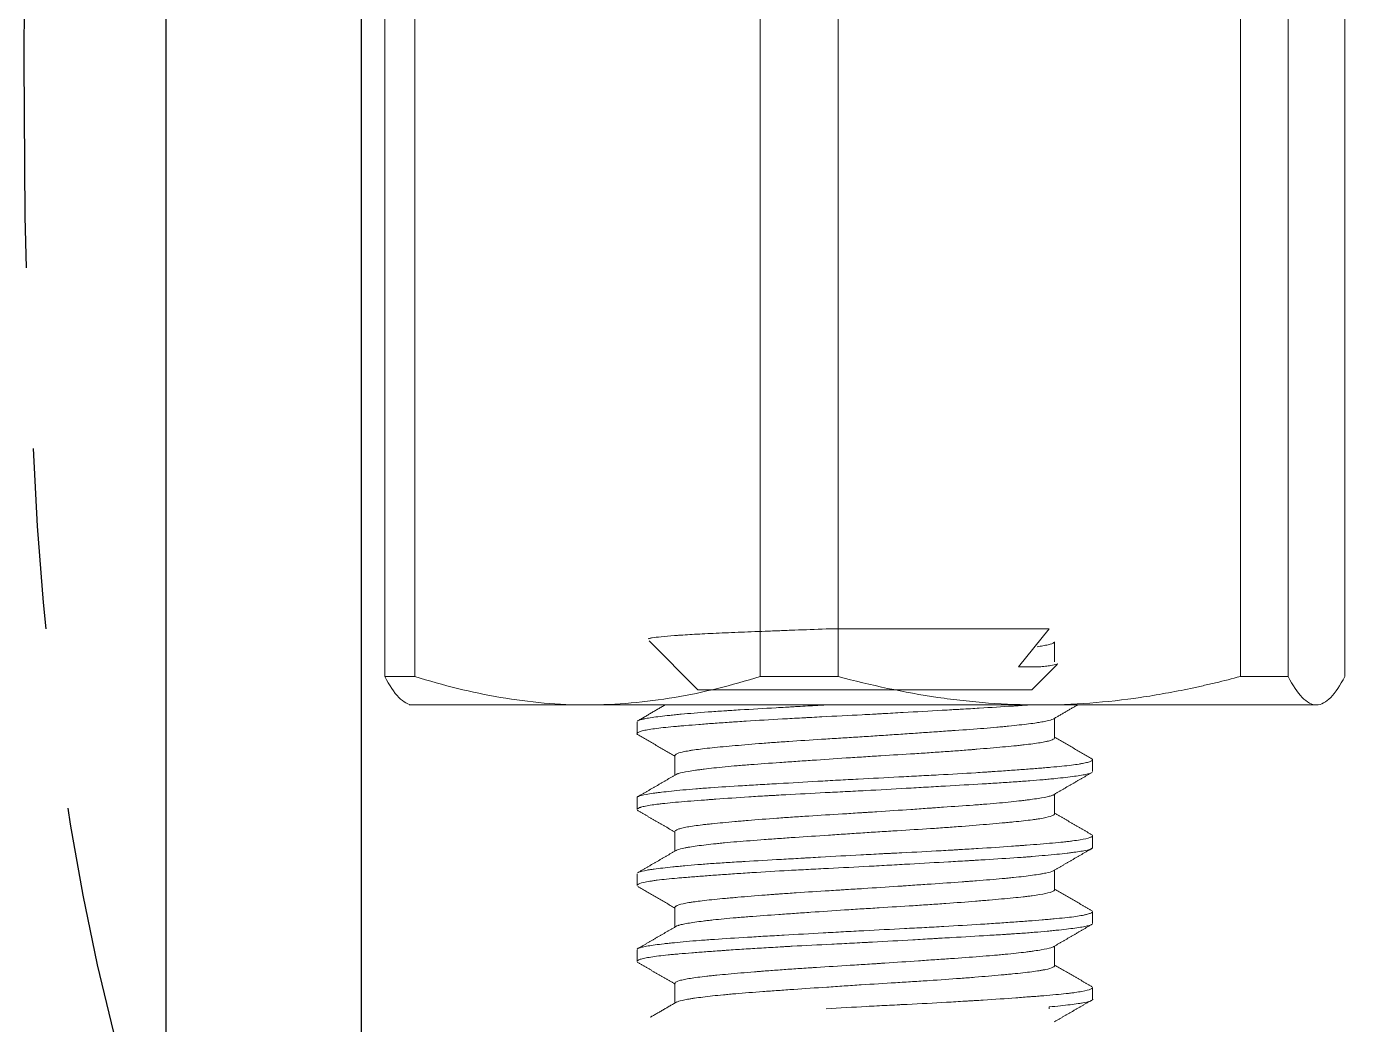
# Model space of a CAD drawing. Header units: millimetres. Extents: x 296 to 1136, y 93 to 687.
# Drawn here: x 431.7 to 449.36, y 271.43 to 284.56 of the extents above; entities that cross this region are included whole.
import ezdxf

# ---------------------------------------------------------------- set-up
doc = ezdxf.new("R2010")
doc.units = ezdxf.units.MM
doc.header["$LTSCALE"] = 0.75
doc.linetypes.add('CENTERX2', pattern=[101.6, 63.5, -12.7, 12.7, -12.7])
doc.layers.add('CENTER', color=1, linetype='CENTERX2')
doc.layers.add('DIM', color=3, linetype='Continuous')
doc.styles.get("Standard").update_dxf_attribs({"font": 'arial.ttf'})
doc.dimstyles.new('사본 ISO-25', dxfattribs={"dimtxt": 6, "dimasz": 6, "dimexe": 2.1, "dimexo": 2.1, "dimgap": 2, "dimtad": 1, "dimtih": 1, "dimtoh": 1, "dimdec": 1, "dimdsep": 46, "dimtxsty": 'Standard', "dimcen": 0, "dimclrd": 3, "dimclre": 3, "dimclrt": 4, "dimazin": 2, "dimtp": 0.1, "dimtm": 0.1, "dimtfac": 0.714286, "dimtdec": 1, "dimtmove": 0, "dimatfit": 3, "dimfxl": 1, "dimarcsym": 0})

msp = doc.modelspace()

# ---------------------------------------------------------------- linework, layer by layer
msp.add_line((433.535, 257.657), (433.535, 322.631))
at = {"color": 7, "linetype": 'Continuous', "lineweight": 18}
for p, q in [((436.412, 276.006), (436.412, 295.256)), ((436.808, 276.006), (436.808, 295.256)), ((441.359, 276.006), (441.359, 295.256)), ((442.384, 276.006), (442.384, 295.256)), ((447.682, 276.006), (447.682, 295.256)), ((448.31, 276.006), (448.31, 295.256)), ((449.057, 276.006), (449.057, 295.256)), ((439.893, 276.473), (440.535, 275.831)), ((442.224, 276.631), (445.162, 276.631)), ((445.162, 276.631), (444.758, 276.131)), ((445.235, 276.197), (445.235, 276.46)), ((445.029, 276.131), (444.758, 276.131)), ((444.935, 275.831), (445.268, 276.165)), ((436.808, 276.006), (436.412, 276.006)), ((442.384, 276.006), (441.359, 276.006)), ((448.31, 276.006), (447.682, 276.006)), ((440.535, 275.831), (444.935, 275.831)), ((436.735, 275.631), (439.084, 275.631)), ((439.084, 275.631), (445.033, 275.631)), ((445.033, 275.631), (448.684, 275.631)), ((445.235, 275.198), (445.235, 275.456)), ((439.735, 275.409), (439.735, 275.253)), ((440.235, 274.964), (440.235, 274.706)), ((445.735, 274.753), (445.735, 274.909)), ((439.735, 274.409), (439.735, 274.254)), ((445.235, 274.197), (445.235, 274.456)), ((440.235, 273.965), (440.235, 273.706)), ((445.735, 273.753), (445.735, 273.908)), ((439.735, 273.409), (439.735, 273.253)), ((445.235, 273.197), (445.235, 273.456)), ((440.235, 272.965), (440.235, 272.706)), ((445.735, 272.754), (445.735, 272.909)), ((439.735, 272.408), (439.735, 272.254)), ((445.235, 272.198), (445.235, 272.456)), ((440.235, 271.964), (440.235, 271.706)), ((445.735, 271.753), (445.735, 271.909)), ((445.162, 271.654), (445.162, 271.631))]:
    msp.add_line(p, q, dxfattribs=at)
for points, knots in [([(439.882, 276.501), (439.886, 276.503), (439.892, 276.505), (439.904, 276.508), (439.909, 276.509), (439.922, 276.512), (439.928, 276.513), (439.966, 276.519), (440.005, 276.524), (440.103, 276.533), (440.162, 276.538), (440.247, 276.545), (440.265, 276.546), (440.301, 276.549), (440.358, 276.552), (440.419, 276.556), (440.546, 276.564), (440.639, 276.569), (440.79, 276.576), (440.843, 276.578), (440.952, 276.583), (441.008, 276.585), (441.179, 276.592), (441.299, 276.597), (441.486, 276.604), (441.549, 276.606), (441.647, 276.61), (441.679, 276.611), (441.746, 276.614), (441.779, 276.615), (441.947, 276.621), (442.084, 276.626), (442.224, 276.631)], [0, 0, 0, 0, 0.043439, 0.043439, 0.071573, 0.071573, 0.099707, 0.099707, 0.212244, 0.212244, 0.32478, 0.32478, 0.352914, 0.352914, 0.381048, 0.437317, 0.437317, 0.549853, 0.549853, 0.606122, 0.606122, 0.66239, 0.66239, 0.774927, 0.774927, 0.831195, 0.831195, 0.859329, 0.859329, 0.887463, 0.887463, 1, 1, 1, 1]), ([(445.234, 276.46), (445.233, 276.457), (445.23, 276.454), (445.213, 276.442), (445.187, 276.433), (445.138, 276.421), (445.127, 276.419), (445.103, 276.414), (445.091, 276.412), (445.056, 276.405), (445.032, 276.401), (445.006, 276.398)], [0, 0, 0, 0, 0.146422, 0.146422, 0.592853, 0.592853, 0.704461, 0.704461, 0.816069, 0.816069, 1, 1, 1, 1]), ([(445.029, 276.131), (445.059, 276.134), (445.087, 276.137), (445.126, 276.141), (445.138, 276.143), (445.16, 276.146), (445.171, 276.147), (445.22, 276.155), (445.248, 276.16), (445.27, 276.169), (445.275, 276.171), (445.277, 276.174)], [0, 0, 0, 0, 0.206312, 0.206312, 0.309467, 0.309467, 0.412623, 0.412623, 0.825246, 0.825246, 1, 1, 1, 1]), ([(436.412, 276.006), (436.474, 275.889), (436.536, 275.794), (436.629, 275.698), (436.66, 275.673), (436.723, 275.64), (436.754, 275.631), (436.786, 275.631)], [0, 0, 0, 0, 0.5, 0.5, 0.75, 0.75, 1, 1, 1, 1]), ([(439.084, 275.631), (438.893, 275.631), (438.702, 275.639), (438.318, 275.673), (438.127, 275.698), (437.557, 275.795), (437.181, 275.889), (436.808, 276.006)], [0, 0, 0, 0, 0.25, 0.25, 0.5, 0.5, 1, 1, 1, 1]), ([(441.359, 276.006), (440.984, 275.889), (440.608, 275.794), (440.039, 275.698), (439.849, 275.673), (439.467, 275.64), (439.276, 275.631), (439.084, 275.631)], [0, 0, 0, 0, 0.5, 0.5, 0.75, 0.75, 1, 1, 1, 1]), ([(445.033, 275.631), (444.811, 275.631), (444.588, 275.639), (444.253, 275.665), (444.142, 275.675), (443.974, 275.694), (443.918, 275.7), (443.807, 275.715), (443.306, 275.784), (442.815, 275.89), (442.384, 276.006)], [0, 0, 0, 0, 0.25, 0.25, 0.375, 0.375, 0.4375, 0.4375, 0.5, 1, 1, 1, 1]), ([(447.682, 276.006), (447.573, 275.977), (447.41, 275.935), (447.245, 275.897), (447.135, 275.872), (447.08, 275.86), (446.805, 275.802), (446.584, 275.762), (446.142, 275.697), (445.921, 275.673), (445.477, 275.639), (445.255, 275.631), (445.033, 275.631)], [0, 0, 0, 0, 0.125, 0.1875, 0.1875, 0.25, 0.25, 0.5, 0.5, 0.75, 0.75, 1, 1, 1, 1]), ([(448.684, 275.631), (448.652, 275.631), (448.621, 275.639), (448.558, 275.673), (448.527, 275.698), (448.433, 275.795), (448.372, 275.889), (448.31, 276.006)], [0, 0, 0, 0, 0.25, 0.25, 0.5, 0.5, 1, 1, 1, 1]), ([(449.057, 276.006), (448.995, 275.889), (448.933, 275.794), (448.84, 275.698), (448.809, 275.673), (448.746, 275.64), (448.715, 275.631), (448.684, 275.631)], [0, 0, 0, 0, 0.5, 0.5, 0.75, 0.75, 1, 1, 1, 1]), ([(444.897, 275.631), (444.891, 275.631), (444.884, 275.63), (444.846, 275.628), (444.814, 275.625), (444.764, 275.622), (444.748, 275.62), (444.714, 275.618), (444.697, 275.617), (444.543, 275.607), (444.397, 275.598), (444.166, 275.584), (444.087, 275.579), (443.985, 275.573), (443.964, 275.572), (443.923, 275.57), (443.902, 275.569), (443.84, 275.565), (443.798, 275.563), (443.587, 275.551), (443.415, 275.541), (443.15, 275.526), (443.061, 275.521), (442.949, 275.515), (442.926, 275.513), (442.881, 275.511), (442.814, 275.507), (442.747, 275.504), (442.523, 275.492), (442.346, 275.483), (442.126, 275.472), (442.06, 275.468), (441.995, 275.465), (441.951, 275.462), (441.929, 275.461), (441.821, 275.456), (441.736, 275.451), (441.486, 275.437), (441.326, 275.427), (441.134, 275.415), (441.097, 275.413), (441.04, 275.409), (441.022, 275.408), (440.985, 275.405), (440.894, 275.399), (440.807, 275.393), (440.674, 275.383), (440.61, 275.378), (440.488, 275.369), (440.429, 275.364), (440.346, 275.357), (440.319, 275.355), (440.266, 275.35), (440.241, 275.348), (440.168, 275.341), (440.123, 275.337), (439.998, 275.323), (439.929, 275.314), (439.861, 275.301), (439.848, 275.299), (439.825, 275.294), (439.814, 275.291), (439.785, 275.284), (439.755, 275.274), (439.74, 275.264), (439.733, 275.254), (439.734, 275.249), (439.741, 275.242), (439.745, 275.24), (439.75, 275.237)], [0, 0, 0, 0, 0.003762, 0.003762, 0.021846, 0.021846, 0.030888, 0.030888, 0.039931, 0.039931, 0.112269, 0.112269, 0.148438, 0.148438, 0.15748, 0.15748, 0.166522, 0.166522, 0.184607, 0.184607, 0.256945, 0.256945, 0.293114, 0.293114, 0.302156, 0.302156, 0.311198, 0.329283, 0.329283, 0.401621, 0.401621, 0.419705, 0.428747, 0.428747, 0.43779, 0.43779, 0.473959, 0.473959, 0.546297, 0.546297, 0.564381, 0.564381, 0.573423, 0.573423, 0.582465, 0.618634, 0.618634, 0.654803, 0.654803, 0.690972, 0.690972, 0.709057, 0.709057, 0.727141, 0.727141, 0.76331, 0.76331, 0.835648, 0.835648, 0.853733, 0.853733, 0.871817, 0.871817, 0.907986, 0.944155, 0.944155, 0.980324, 0.980324, 1, 1, 1, 1]), ([(439.748, 275.424), (439.748, 275.424), (439.757, 275.429), (439.77, 275.433), (439.794, 275.44), (439.804, 275.442), (439.819, 275.446), (439.825, 275.447), (439.836, 275.449), (439.842, 275.45), (439.897, 275.461), (439.961, 275.47), (440.079, 275.484), (440.121, 275.489), (440.18, 275.495), (440.191, 275.497), (440.216, 275.499), (440.228, 275.5), (440.266, 275.504), (440.292, 275.507), (440.424, 275.519), (440.543, 275.529), (440.737, 275.543), (440.805, 275.548), (440.894, 275.553), (440.912, 275.554), (440.948, 275.557), (441.002, 275.56), (441.058, 275.564), (441.245, 275.575), (441.403, 275.584), (441.609, 275.596), (441.671, 275.599), (441.735, 275.603), (441.778, 275.606), (441.799, 275.607), (441.907, 275.613), (441.993, 275.618), (442.131, 275.626), (442.181, 275.629), (442.232, 275.632)], [0, 0, 0, 0, 0.001095, 0.069626, 0.069626, 0.103891, 0.103891, 0.121024, 0.121024, 0.138156, 0.138156, 0.275218, 0.275218, 0.343749, 0.343749, 0.360882, 0.360882, 0.378014, 0.378014, 0.41228, 0.41228, 0.549341, 0.549341, 0.617872, 0.617872, 0.635005, 0.635005, 0.652137, 0.686403, 0.686403, 0.823464, 0.823464, 0.85773, 0.874863, 0.874863, 0.891995, 0.891995, 0.960526, 0.960526, 1, 1, 1, 1]), ([(445.224, 275.45), (445.218, 275.446), (445.21, 275.442), (445.175, 275.429), (445.136, 275.42), (445.072, 275.408), (445.058, 275.406), (445.036, 275.402), (445.029, 275.401), (445.013, 275.399), (445.005, 275.397), (444.965, 275.391), (444.93, 275.386), (444.815, 275.372), (444.728, 275.362), (444.616, 275.35), (444.604, 275.349), (444.578, 275.347), (444.565, 275.345), (444.526, 275.342), (444.499, 275.339), (444.418, 275.332), (444.361, 275.327), (444.185, 275.313), (444.059, 275.304), (443.909, 275.294), (443.892, 275.293), (443.858, 275.29), (443.807, 275.287), (443.755, 275.283), (443.651, 275.276), (443.51, 275.266), (443.365, 275.256), (443.254, 275.249), (443.217, 275.246), (443.142, 275.241), (443.104, 275.239), (442.991, 275.231), (442.916, 275.226), (442.765, 275.216), (442.69, 275.211), (442.539, 275.202), (442.464, 275.197), (442.352, 275.19), (442.314, 275.188), (442.239, 275.183), (442.202, 275.181), (442.017, 275.169), (441.874, 275.16), (441.667, 275.146), (441.599, 275.141), (441.499, 275.134), (441.466, 275.131), (441.401, 275.126), (441.369, 275.124), (441.212, 275.111), (441.095, 275.101), (440.933, 275.087), (440.881, 275.082), (440.782, 275.072), (440.736, 275.068), (440.605, 275.054), (440.53, 275.045), (440.45, 275.033), (440.435, 275.03), (440.406, 275.025), (440.393, 275.023), (440.354, 275.016), (440.332, 275.011), (440.276, 274.996), (440.252, 274.986), (440.238, 274.973), (440.236, 274.971), (440.235, 274.967), (440.235, 274.966), (440.235, 274.965)], [0, 0, 0, 0, 0.024331, 0.024331, 0.083969, 0.083969, 0.098878, 0.098878, 0.106333, 0.106333, 0.113787, 0.113787, 0.143606, 0.143606, 0.203243, 0.203243, 0.210698, 0.210698, 0.218153, 0.218153, 0.233062, 0.233062, 0.262881, 0.262881, 0.322518, 0.322518, 0.329973, 0.329973, 0.337427, 0.352337, 0.352337, 0.382155, 0.411974, 0.411974, 0.426883, 0.426883, 0.441793, 0.441793, 0.471611, 0.471611, 0.50143, 0.50143, 0.531249, 0.531249, 0.546158, 0.546158, 0.561067, 0.561067, 0.620705, 0.620705, 0.650523, 0.650523, 0.665433, 0.665433, 0.680342, 0.680342, 0.739979, 0.739979, 0.769798, 0.769798, 0.799617, 0.799617, 0.859254, 0.859254, 0.874163, 0.874163, 0.889073, 0.889073, 0.918891, 0.918891, 0.978529, 0.978529, 0.993438, 0.993438, 1, 1, 1, 1]), ([(440.249, 274.715), (440.253, 274.717), (440.258, 274.719), (440.266, 274.723), (440.269, 274.724), (440.276, 274.726), (440.279, 274.727), (440.313, 274.738), (440.356, 274.747), (440.44, 274.761), (440.479, 274.767), (440.523, 274.774), (440.541, 274.776), (440.551, 274.777), (440.579, 274.781), (440.599, 274.784), (440.7, 274.796), (440.792, 274.806), (440.946, 274.821), (441, 274.826), (441.07, 274.832), (441.085, 274.833), (441.114, 274.835), (441.157, 274.839), (441.202, 274.842), (441.354, 274.854), (441.482, 274.863), (441.652, 274.875), (441.687, 274.877), (441.757, 274.882), (441.792, 274.885), (441.899, 274.892), (441.971, 274.897), (442.189, 274.912), (442.338, 274.922), (442.527, 274.935), (442.565, 274.937), (442.642, 274.942), (442.68, 274.944), (442.794, 274.952), (442.87, 274.957), (443.096, 274.971), (443.245, 274.98), (443.429, 274.991), (443.466, 274.994), (443.539, 274.998), (443.575, 275.001), (443.681, 275.008), (443.821, 275.018), (443.954, 275.027), (444.051, 275.035), (444.1, 275.039), (444.147, 275.042), (444.178, 275.045), (444.194, 275.046), (444.333, 275.058), (444.447, 275.068), (444.602, 275.082), (444.652, 275.086), (444.722, 275.093), (444.745, 275.096), (444.779, 275.099), (444.79, 275.1), (444.811, 275.103), (444.822, 275.104), (444.915, 275.115), (444.986, 275.124), (445.073, 275.138), (445.105, 275.144), (445.132, 275.151), (445.143, 275.153), (445.148, 275.155), (445.163, 275.158), (445.171, 275.161), (445.211, 275.173), (445.229, 275.184), (445.234, 275.195), (445.235, 275.197), (445.234, 275.199)], [0, 0, 0, 0, 0.013796, 0.013796, 0.021294, 0.021294, 0.028792, 0.028792, 0.088772, 0.088772, 0.118763, 0.126261, 0.126261, 0.133758, 0.133758, 0.148753, 0.148753, 0.208734, 0.208734, 0.238725, 0.238725, 0.246222, 0.246222, 0.25372, 0.268715, 0.268715, 0.328696, 0.328696, 0.343691, 0.343691, 0.358687, 0.358687, 0.388677, 0.388677, 0.448658, 0.448658, 0.463653, 0.463653, 0.478648, 0.478648, 0.508639, 0.508639, 0.56862, 0.56862, 0.583615, 0.583615, 0.59861, 0.59861, 0.628601, 0.658591, 0.658591, 0.673586, 0.681084, 0.681084, 0.688582, 0.688582, 0.748562, 0.748562, 0.778553, 0.778553, 0.793548, 0.793548, 0.801046, 0.801046, 0.808543, 0.808543, 0.868524, 0.868524, 0.898515, 0.906012, 0.906012, 0.91351, 0.91351, 0.928505, 0.928505, 0.988486, 0.988486, 1, 1, 1, 1]), ([(439.735, 274.41), (439.735, 274.411), (439.735, 274.411), (439.736, 274.415), (439.739, 274.418), (439.744, 274.422), (439.748, 274.424), (439.75, 274.425), (439.772, 274.435), (439.807, 274.444), (439.883, 274.458), (439.913, 274.463), (439.962, 274.47), (439.98, 274.472), (440.017, 274.477), (440.036, 274.479), (440.137, 274.491), (440.232, 274.501), (440.393, 274.516), (440.45, 274.521), (440.541, 274.528), (440.572, 274.531), (440.635, 274.536), (440.668, 274.538), (440.833, 274.55), (440.974, 274.559), (441.2, 274.572), (441.278, 274.577), (441.398, 274.584), (441.439, 274.586), (441.521, 274.591), (441.562, 274.593), (441.769, 274.605), (441.94, 274.615), (442.202, 274.63), (442.291, 274.635), (442.471, 274.645), (442.56, 274.65), (442.828, 274.664), (443.006, 274.673), (443.228, 274.685), (443.272, 274.687), (443.361, 274.692), (443.405, 274.694), (443.536, 274.701), (443.622, 274.705), (443.876, 274.719), (444.039, 274.728), (444.235, 274.741), (444.274, 274.743), (444.331, 274.747), (444.35, 274.748), (444.388, 274.751), (444.482, 274.757), (444.643, 274.768), (444.775, 274.778), (444.903, 274.787), (444.963, 274.792), (445.036, 274.798), (445.051, 274.799), (445.079, 274.801), (445.093, 274.802), (445.135, 274.806), (445.161, 274.808), (445.239, 274.815), (445.287, 274.819), (445.421, 274.833), (445.496, 274.842), (445.565, 274.853), (445.573, 274.855), (445.587, 274.857), (445.608, 274.861), (445.626, 274.865), (445.66, 274.872), (445.697, 274.882), (445.719, 274.892), (445.729, 274.899), (445.733, 274.903), (445.734, 274.907), (445.735, 274.909), (445.735, 274.91), (445.733, 274.916), (445.727, 274.921), (445.718, 274.926)], [0, 0, 0, 0, 0.005079, 0.005079, 0.018883, 0.025784, 0.025784, 0.032686, 0.032686, 0.087898, 0.087898, 0.115504, 0.115504, 0.129307, 0.129307, 0.14311, 0.14311, 0.198322, 0.198322, 0.225928, 0.225928, 0.239731, 0.239731, 0.253534, 0.253534, 0.308746, 0.308746, 0.336352, 0.336352, 0.350155, 0.350155, 0.363958, 0.363958, 0.41917, 0.41917, 0.446776, 0.446776, 0.474382, 0.474382, 0.529594, 0.529594, 0.543397, 0.543397, 0.5572, 0.5572, 0.584806, 0.584806, 0.640018, 0.640018, 0.653821, 0.653821, 0.660722, 0.660722, 0.667624, 0.69523, 0.722836, 0.722836, 0.750442, 0.750442, 0.757343, 0.757343, 0.764245, 0.764245, 0.778048, 0.778048, 0.805654, 0.805654, 0.860866, 0.860866, 0.867767, 0.867767, 0.874669, 0.888472, 0.888472, 0.916078, 0.943684, 0.943684, 0.957487, 0.964389, 0.964389, 0.97129, 0.97129, 1, 1, 1, 1]), ([(445.721, 274.738), (445.718, 274.736), (445.703, 274.73), (445.68, 274.723), (445.65, 274.716), (445.639, 274.714), (445.615, 274.71), (445.603, 274.707), (445.533, 274.696), (445.463, 274.686), (445.337, 274.672), (445.291, 274.667), (445.217, 274.659), (445.191, 274.657), (445.139, 274.652), (445.111, 274.649), (445.028, 274.642), (444.969, 274.637), (444.846, 274.627), (444.782, 274.623), (444.647, 274.614), (444.578, 274.609), (444.468, 274.602), (444.431, 274.6), (444.356, 274.595), (444.318, 274.593), (444.126, 274.582), (443.966, 274.572), (443.715, 274.558), (443.63, 274.553), (443.499, 274.546), (443.456, 274.543), (443.368, 274.538), (443.324, 274.536), (443.105, 274.523), (442.927, 274.513), (442.703, 274.501), (442.658, 274.499), (442.568, 274.494), (442.523, 274.492), (442.388, 274.485), (442.3, 274.48), (442.036, 274.467), (441.864, 274.458), (441.653, 274.446), (441.611, 274.444), (441.549, 274.44), (441.528, 274.439), (441.487, 274.437), (441.385, 274.431), (441.286, 274.425), (441.056, 274.41), (440.911, 274.4), (440.757, 274.389), (440.741, 274.388), (440.707, 274.385), (440.69, 274.384), (440.641, 274.38), (440.609, 274.378), (440.516, 274.371), (440.457, 274.366), (440.289, 274.353), (440.189, 274.344), (440.092, 274.333), (440.081, 274.332), (440.06, 274.33), (440.03, 274.326), (440.002, 274.323), (439.948, 274.316), (439.884, 274.306), (439.835, 274.296), (439.805, 274.289), (439.791, 274.285), (439.779, 274.281), (439.771, 274.279), (439.768, 274.278), (439.752, 274.271), (439.743, 274.266), (439.736, 274.259), (439.735, 274.256), (439.735, 274.254)], [0, 0, 0, 0, 0.013182, 0.042608, 0.042608, 0.057321, 0.057321, 0.072034, 0.072034, 0.130885, 0.130885, 0.16031, 0.16031, 0.175023, 0.175023, 0.189736, 0.189736, 0.219161, 0.219161, 0.248587, 0.248587, 0.278013, 0.278013, 0.292725, 0.292725, 0.307438, 0.307438, 0.366289, 0.366289, 0.395715, 0.395715, 0.410428, 0.410428, 0.425141, 0.425141, 0.483992, 0.483992, 0.498704, 0.498704, 0.513417, 0.513417, 0.542843, 0.542843, 0.601694, 0.601694, 0.616407, 0.616407, 0.623763, 0.623763, 0.63112, 0.660545, 0.660545, 0.719396, 0.719396, 0.726753, 0.726753, 0.734109, 0.734109, 0.748822, 0.748822, 0.778247, 0.778247, 0.837099, 0.837099, 0.844455, 0.844455, 0.851811, 0.866524, 0.866524, 0.89595, 0.925375, 0.925375, 0.940088, 0.947445, 0.947445, 0.954801, 0.954801, 0.984227, 0.984227, 1, 1, 1, 1]), ([(445.219, 274.447), (445.216, 274.445), (445.212, 274.443), (445.203, 274.439), (445.196, 274.437), (445.182, 274.432), (445.174, 274.43), (445.129, 274.418), (445.08, 274.409), (444.989, 274.395), (444.955, 274.39), (444.899, 274.382), (444.88, 274.38), (444.84, 274.375), (444.819, 274.372), (444.712, 274.36), (444.616, 274.35), (444.457, 274.335), (444.401, 274.331), (444.328, 274.325), (444.314, 274.324), (444.284, 274.321), (444.239, 274.318), (444.193, 274.314), (444.038, 274.303), (443.907, 274.294), (443.735, 274.282), (443.683, 274.278), (443.63, 274.274), (443.594, 274.272), (443.576, 274.271), (443.486, 274.264), (443.413, 274.259), (443.194, 274.245), (443.045, 274.234), (442.856, 274.222), (442.818, 274.22), (442.761, 274.216), (442.742, 274.215), (442.704, 274.212), (442.685, 274.211), (442.59, 274.205), (442.515, 274.2), (442.29, 274.187), (442.143, 274.177), (441.961, 274.166), (441.925, 274.163), (441.853, 274.159), (441.818, 274.156), (441.713, 274.149), (441.644, 274.144), (441.444, 274.13), (441.317, 274.12), (441.167, 274.107), (441.137, 274.105), (441.08, 274.1), (441.051, 274.097), (440.969, 274.09), (440.916, 274.085), (440.816, 274.076), (440.769, 274.071), (440.701, 274.064), (440.679, 274.062), (440.637, 274.057), (440.616, 274.055), (440.518, 274.043), (440.452, 274.034), (440.371, 274.019), (440.348, 274.014), (440.317, 274.007), (440.308, 274.004), (440.29, 273.999), (440.283, 273.997), (440.249, 273.984), (440.235, 273.974), (440.235, 273.965)], [0, 0, 0, 0, 0.011277, 0.011277, 0.026272, 0.026272, 0.041267, 0.041267, 0.101248, 0.101248, 0.131238, 0.131238, 0.146233, 0.146233, 0.161229, 0.161229, 0.22121, 0.22121, 0.2512, 0.2512, 0.258698, 0.258698, 0.266195, 0.28119, 0.28119, 0.341171, 0.341171, 0.356166, 0.363664, 0.363664, 0.371162, 0.371162, 0.401152, 0.401152, 0.461133, 0.461133, 0.476128, 0.476128, 0.483626, 0.483626, 0.491123, 0.491123, 0.521114, 0.521114, 0.581095, 0.581095, 0.59609, 0.59609, 0.611085, 0.611085, 0.641076, 0.641076, 0.701056, 0.701056, 0.716052, 0.716052, 0.731047, 0.731047, 0.761037, 0.761037, 0.791028, 0.791028, 0.806023, 0.806023, 0.821018, 0.821018, 0.880999, 0.880999, 0.910989, 0.910989, 0.925985, 0.925985, 0.94098, 0.94098, 1, 1, 1, 1]), ([(440.252, 273.716), (440.268, 273.725), (440.296, 273.733), (440.345, 273.744), (440.362, 273.748), (440.382, 273.751), (440.395, 273.754), (440.402, 273.755), (440.437, 273.761), (440.468, 273.766), (440.57, 273.78), (440.65, 273.79), (440.765, 273.803), (440.789, 273.805), (440.825, 273.809), (440.838, 273.81), (440.863, 273.813), (440.876, 273.814), (440.94, 273.82), (440.994, 273.825), (441.161, 273.839), (441.282, 273.848), (441.444, 273.86), (441.477, 273.863), (441.543, 273.867), (441.577, 273.87), (441.679, 273.877), (441.748, 273.882), (441.959, 273.896), (442.104, 273.906), (442.33, 273.921), (442.405, 273.926), (442.556, 273.936), (442.631, 273.941), (442.783, 273.951), (442.858, 273.956), (442.972, 273.963), (443.01, 273.965), (443.086, 273.97), (443.124, 273.972), (443.312, 273.984), (443.458, 273.993), (443.671, 274.007), (443.741, 274.012), (443.844, 274.019), (443.878, 274.022), (443.946, 274.027), (443.979, 274.029), (444.142, 274.042), (444.265, 274.052), (444.436, 274.067), (444.491, 274.072), (444.557, 274.078), (444.57, 274.079), (444.596, 274.081), (444.634, 274.085), (444.67, 274.088), (444.788, 274.1), (444.871, 274.109), (444.96, 274.121), (444.985, 274.124), (445.009, 274.128), (445.025, 274.131), (445.033, 274.132), (445.07, 274.138), (445.096, 274.143), (445.164, 274.158), (445.196, 274.168), (445.22, 274.18), (445.224, 274.183), (445.23, 274.188), (445.232, 274.19), (445.234, 274.195), (445.235, 274.197), (445.235, 274.199)], [0, 0, 0, 0, 0.054913, 0.054913, 0.069966, 0.077493, 0.077493, 0.085019, 0.085019, 0.115125, 0.115125, 0.175337, 0.175337, 0.19039, 0.19039, 0.197917, 0.197917, 0.205443, 0.205443, 0.235549, 0.235549, 0.295761, 0.295761, 0.310814, 0.310814, 0.325867, 0.325867, 0.355973, 0.355973, 0.416185, 0.416185, 0.446291, 0.446291, 0.476397, 0.476397, 0.506503, 0.506503, 0.521556, 0.521556, 0.536609, 0.536609, 0.596821, 0.596821, 0.626926, 0.626926, 0.641979, 0.641979, 0.657032, 0.657032, 0.717244, 0.717244, 0.74735, 0.74735, 0.754877, 0.754877, 0.762403, 0.777456, 0.777456, 0.837668, 0.837668, 0.852721, 0.860248, 0.860248, 0.867774, 0.867774, 0.89788, 0.89788, 0.958092, 0.958092, 0.973145, 0.973145, 0.988198, 0.988198, 1, 1, 1, 1]), ([(439.751, 273.426), (439.753, 273.427), (439.755, 273.427), (439.778, 273.437), (439.815, 273.446), (439.882, 273.458), (439.897, 273.46), (439.927, 273.465), (439.943, 273.467), (439.994, 273.474), (440.069, 273.483), (440.159, 273.493), (440.231, 273.501), (440.269, 273.504), (440.308, 273.508), (440.335, 273.511), (440.349, 273.512), (440.418, 273.518), (440.476, 273.523), (440.597, 273.533), (440.661, 273.538), (440.793, 273.547), (440.862, 273.551), (440.97, 273.558), (441.007, 273.56), (441.063, 273.564), (441.082, 273.565), (441.119, 273.567), (441.138, 273.568), (441.311, 273.579), (441.47, 273.588), (441.719, 273.602), (441.804, 273.607), (441.912, 273.613), (441.934, 273.615), (441.977, 273.617), (441.999, 273.618), (442.065, 273.622), (442.109, 273.625), (442.329, 273.637), (442.506, 273.647), (442.774, 273.661), (442.864, 273.666), (442.976, 273.672), (442.999, 273.673), (443.044, 273.675), (443.111, 273.679), (443.178, 273.682), (443.399, 273.693), (443.571, 273.702), (443.782, 273.714), (443.845, 273.717), (443.907, 273.721), (443.949, 273.723), (443.969, 273.725), (444.072, 273.731), (444.152, 273.736), (444.384, 273.75), (444.53, 273.76), (444.702, 273.772), (444.735, 273.775), (444.785, 273.779), (444.802, 273.78), (444.834, 273.782), (444.914, 273.788), (444.989, 273.794), (445.16, 273.808), (445.261, 273.817), (445.371, 273.828), (445.393, 273.831), (445.433, 273.835), (445.453, 273.838), (445.508, 273.845), (445.541, 273.849), (445.628, 273.864), (445.671, 273.874), (445.706, 273.886), (445.712, 273.889), (445.722, 273.894), (445.726, 273.897), (445.733, 273.903), (445.735, 273.906), (445.735, 273.91)], [0, 0, 0, 0, 0.005188, 0.005188, 0.064151, 0.064151, 0.078891, 0.078891, 0.093632, 0.093632, 0.123113, 0.152594, 0.152594, 0.167335, 0.174705, 0.174705, 0.182075, 0.182075, 0.211556, 0.211556, 0.241037, 0.241037, 0.270518, 0.270518, 0.285259, 0.285259, 0.292629, 0.292629, 0.3, 0.3, 0.358962, 0.358962, 0.388443, 0.388443, 0.395813, 0.395813, 0.403183, 0.403183, 0.417924, 0.417924, 0.476886, 0.476886, 0.506367, 0.506367, 0.513738, 0.513738, 0.521108, 0.535848, 0.535848, 0.594811, 0.594811, 0.609551, 0.616921, 0.616921, 0.624292, 0.624292, 0.653773, 0.653773, 0.712735, 0.712735, 0.727476, 0.727476, 0.734846, 0.734846, 0.742216, 0.771697, 0.771697, 0.83066, 0.83066, 0.8454, 0.8454, 0.860141, 0.860141, 0.889622, 0.889622, 0.948584, 0.948584, 0.963325, 0.963325, 0.978065, 0.978065, 1, 1, 1, 1]), ([(445.735, 273.753), (445.735, 273.751), (445.734, 273.75), (445.732, 273.746), (445.73, 273.744), (445.725, 273.74), (445.723, 273.739), (445.718, 273.737), (445.716, 273.736), (445.692, 273.725), (445.655, 273.716), (445.576, 273.703), (445.546, 273.698), (445.504, 273.692), (445.495, 273.691), (445.477, 273.689), (445.468, 273.687), (445.439, 273.684), (445.419, 273.681), (445.316, 273.669), (445.221, 273.659), (445.057, 273.645), (444.999, 273.64), (444.923, 273.633), (444.907, 273.632), (444.876, 273.63), (444.828, 273.626), (444.78, 273.623), (444.613, 273.611), (444.471, 273.602), (444.281, 273.591), (444.223, 273.587), (444.164, 273.584), (444.124, 273.582), (444.104, 273.58), (444.003, 273.575), (443.921, 273.57), (443.672, 273.555), (443.501, 273.546), (443.282, 273.533), (443.237, 273.531), (443.148, 273.526), (443.103, 273.523), (442.969, 273.516), (442.88, 273.511), (442.612, 273.496), (442.434, 273.487), (442.212, 273.476), (442.168, 273.474), (442.08, 273.469), (442.036, 273.467), (441.905, 273.46), (441.82, 273.456), (441.567, 273.442), (441.405, 273.432), (441.209, 273.42), (441.171, 273.417), (441.094, 273.412), (441.057, 273.41), (440.947, 273.402), (440.805, 273.393), (440.674, 273.383), (440.547, 273.373), (440.487, 273.369), (440.4, 273.362), (440.372, 273.359), (440.318, 273.355), (440.291, 273.353), (440.215, 273.346), (440.12, 273.337), (440.039, 273.328), (439.984, 273.321), (439.966, 273.318), (439.933, 273.313), (439.917, 273.311), (439.843, 273.299), (439.799, 273.289), (439.758, 273.274), (439.747, 273.269), (439.738, 273.261), (439.736, 273.259), (439.735, 273.255), (439.735, 273.254), (439.735, 273.253)], [0, 0, 0, 0, 0.009352, 0.009352, 0.023609, 0.023609, 0.030737, 0.030737, 0.037865, 0.037865, 0.094891, 0.094891, 0.123403, 0.123403, 0.130532, 0.130532, 0.13766, 0.13766, 0.151916, 0.151916, 0.208942, 0.208942, 0.237455, 0.237455, 0.244583, 0.244583, 0.251711, 0.265967, 0.265967, 0.322993, 0.322993, 0.337249, 0.344377, 0.344377, 0.351506, 0.351506, 0.380018, 0.380018, 0.437044, 0.437044, 0.4513, 0.4513, 0.465557, 0.465557, 0.494069, 0.494069, 0.551095, 0.551095, 0.565351, 0.565351, 0.579608, 0.579608, 0.60812, 0.60812, 0.665146, 0.665146, 0.679402, 0.679402, 0.693659, 0.693659, 0.722171, 0.750684, 0.750684, 0.779197, 0.779197, 0.793453, 0.793453, 0.80771, 0.80771, 0.836222, 0.864735, 0.864735, 0.878992, 0.878992, 0.893248, 0.893248, 0.950274, 0.950274, 0.978786, 0.978786, 0.993043, 0.993043, 1, 1, 1, 1]), ([(445.22, 273.447), (445.218, 273.446), (445.217, 273.446), (445.196, 273.435), (445.164, 273.426), (445.107, 273.415), (445.094, 273.412), (445.068, 273.408), (445.054, 273.405), (445.01, 273.398), (444.978, 273.393), (444.872, 273.378), (444.789, 273.368), (444.671, 273.356), (444.647, 273.353), (444.597, 273.348), (444.572, 273.346), (444.493, 273.339), (444.439, 273.334), (444.326, 273.325), (444.267, 273.32), (444.175, 273.313), (444.129, 273.31), (444.081, 273.306), (444.048, 273.304), (444.032, 273.302), (443.885, 273.292), (443.749, 273.282), (443.537, 273.268), (443.465, 273.263), (443.356, 273.256), (443.319, 273.253), (443.263, 273.249), (443.244, 273.248), (443.207, 273.245), (443.188, 273.244), (443.02, 273.233), (442.87, 273.223), (442.644, 273.208), (442.549, 273.203), (442.455, 273.197), (442.417, 273.194), (442.398, 273.193), (442.342, 273.19), (442.304, 273.187), (442.118, 273.176), (441.973, 273.167), (441.762, 273.152), (441.693, 273.148), (441.607, 273.142), (441.59, 273.14), (441.557, 273.138), (441.506, 273.134), (441.457, 273.13), (441.296, 273.118), (441.176, 273.108), (441.035, 273.096), (441.008, 273.093), (440.954, 273.088), (440.927, 273.086), (440.849, 273.079), (440.8, 273.074), (440.662, 273.06), (440.581, 273.051), (440.495, 273.039), (440.478, 273.037), (440.446, 273.032), (440.431, 273.03), (440.388, 273.022), (440.363, 273.017), (440.298, 273.003), (440.267, 272.993), (440.246, 272.98), (440.243, 272.978), (440.238, 272.973), (440.236, 272.97), (440.235, 272.967), (440.235, 272.966), (440.235, 272.964)], [0, 0, 0, 0, 0.005746, 0.005746, 0.065612, 0.065612, 0.080579, 0.080579, 0.095545, 0.095545, 0.125478, 0.125478, 0.185344, 0.185344, 0.20031, 0.20031, 0.215277, 0.215277, 0.24521, 0.24521, 0.275143, 0.275143, 0.290109, 0.297592, 0.297592, 0.305075, 0.305075, 0.364941, 0.364941, 0.394874, 0.394874, 0.409841, 0.409841, 0.417324, 0.417324, 0.424807, 0.424807, 0.484673, 0.484673, 0.514606, 0.522089, 0.522089, 0.529572, 0.529572, 0.544539, 0.544539, 0.604405, 0.604405, 0.634337, 0.634337, 0.641821, 0.641821, 0.649304, 0.66427, 0.66427, 0.724136, 0.724136, 0.739103, 0.739103, 0.754069, 0.754069, 0.784002, 0.784002, 0.843868, 0.843868, 0.858834, 0.858834, 0.873801, 0.873801, 0.903734, 0.903734, 0.963599, 0.963599, 0.978566, 0.978566, 0.993532, 0.993532, 1, 1, 1, 1]), ([(440.246, 272.713), (440.254, 272.718), (440.265, 272.723), (440.283, 272.728), (440.286, 272.73), (440.294, 272.732), (440.299, 272.733), (440.312, 272.737), (440.322, 272.739), (440.353, 272.746), (440.378, 272.751), (440.46, 272.765), (440.527, 272.775), (440.618, 272.786), (440.628, 272.787), (440.649, 272.79), (440.681, 272.793), (440.714, 272.797), (440.782, 272.805), (440.831, 272.81), (440.932, 272.82), (440.985, 272.824), (441.069, 272.832), (441.098, 272.834), (441.156, 272.839), (441.186, 272.841), (441.338, 272.853), (441.466, 272.862), (441.668, 272.876), (441.737, 272.881), (441.844, 272.888), (441.879, 272.891), (441.952, 272.896), (441.988, 272.898), (442.171, 272.911), (442.319, 272.921), (442.545, 272.936), (442.621, 272.941), (442.735, 272.948), (442.773, 272.95), (442.85, 272.955), (442.888, 272.958), (443.077, 272.969), (443.226, 272.978), (443.41, 272.99), (443.446, 272.992), (443.519, 272.997), (443.555, 273), (443.663, 273.007), (443.733, 273.012), (443.939, 273.026), (444.069, 273.036), (444.223, 273.049), (444.254, 273.051), (444.299, 273.055), (444.314, 273.056), (444.343, 273.059), (444.358, 273.06), (444.43, 273.066), (444.485, 273.071), (444.642, 273.085), (444.737, 273.095), (444.831, 273.105), (444.842, 273.106), (444.862, 273.109), (444.872, 273.11), (444.901, 273.113), (444.92, 273.116), (444.974, 273.123), (445.007, 273.128), (445.095, 273.142), (445.142, 273.152), (445.183, 273.165), (445.191, 273.167), (445.204, 273.172), (445.209, 273.175), (445.224, 273.182), (445.23, 273.187), (445.234, 273.194), (445.235, 273.197), (445.234, 273.199)], [0, 0, 0, 0, 0.030116, 0.030116, 0.037585, 0.037585, 0.045054, 0.045054, 0.059992, 0.059992, 0.089867, 0.089867, 0.149619, 0.149619, 0.157088, 0.157088, 0.164557, 0.179495, 0.179495, 0.20937, 0.20937, 0.239246, 0.239246, 0.254184, 0.254184, 0.269122, 0.269122, 0.328873, 0.328873, 0.358749, 0.358749, 0.373687, 0.373687, 0.388625, 0.388625, 0.448376, 0.448376, 0.478252, 0.478252, 0.49319, 0.49319, 0.508128, 0.508128, 0.567879, 0.567879, 0.582817, 0.582817, 0.597755, 0.597755, 0.62763, 0.62763, 0.687382, 0.687382, 0.70232, 0.70232, 0.709789, 0.709789, 0.717258, 0.717258, 0.747133, 0.747133, 0.806885, 0.806885, 0.814354, 0.814354, 0.821823, 0.821823, 0.836761, 0.836761, 0.866636, 0.866636, 0.926388, 0.926388, 0.941326, 0.941326, 0.956263, 0.956263, 0.986139, 0.986139, 1, 1, 1, 1]), ([(439.745, 272.422), (439.749, 272.425), (439.754, 272.427), (439.764, 272.431), (439.767, 272.432), (439.774, 272.434), (439.778, 272.436), (439.79, 272.439), (439.799, 272.441), (439.829, 272.448), (439.853, 272.453), (439.935, 272.466), (440.005, 272.476), (440.101, 272.487), (440.112, 272.488), (440.134, 272.49), (440.168, 272.494), (440.203, 272.498), (440.277, 272.505), (440.382, 272.515), (440.499, 272.525), (440.592, 272.532), (440.623, 272.535), (440.688, 272.539), (440.721, 272.542), (440.891, 272.553), (441.035, 272.562), (441.265, 272.576), (441.343, 272.581), (441.464, 272.588), (441.505, 272.59), (441.588, 272.595), (441.63, 272.597), (441.84, 272.609), (442.012, 272.619), (442.276, 272.634), (442.364, 272.639), (442.498, 272.646), (442.543, 272.649), (442.634, 272.654), (442.679, 272.656), (442.903, 272.668), (443.081, 272.677), (443.345, 272.691), (443.432, 272.695), (443.563, 272.702), (443.606, 272.704), (443.692, 272.709), (443.735, 272.711), (443.945, 272.723), (444.106, 272.733), (444.337, 272.747), (444.412, 272.752), (444.522, 272.76), (444.558, 272.762), (444.629, 272.767), (444.663, 272.77), (444.765, 272.777), (444.829, 272.782), (444.953, 272.791), (445.013, 272.796), (445.097, 272.803), (445.124, 272.805), (445.178, 272.81), (445.204, 272.812), (445.279, 272.819), (445.325, 272.823), (445.454, 272.837), (445.525, 272.846), (445.596, 272.859), (445.609, 272.861), (445.627, 272.865), (445.633, 272.866), (445.645, 272.869), (445.671, 272.875), (445.709, 272.886), (445.726, 272.896), (445.733, 272.904), (445.735, 272.907), (445.735, 272.91)], [0, 0, 0, 0, 0.016854, 0.016854, 0.024169, 0.024169, 0.031484, 0.031484, 0.046114, 0.046114, 0.075374, 0.075374, 0.133895, 0.133895, 0.14121, 0.14121, 0.148525, 0.163155, 0.163155, 0.192415, 0.221676, 0.221676, 0.236306, 0.236306, 0.250936, 0.250936, 0.309456, 0.309456, 0.338717, 0.338717, 0.353347, 0.353347, 0.367977, 0.367977, 0.426498, 0.426498, 0.455758, 0.455758, 0.470388, 0.470388, 0.485018, 0.485018, 0.543539, 0.543539, 0.572799, 0.572799, 0.587429, 0.587429, 0.602059, 0.602059, 0.66058, 0.66058, 0.68984, 0.68984, 0.70447, 0.70447, 0.719101, 0.719101, 0.748361, 0.748361, 0.777621, 0.777621, 0.792251, 0.792251, 0.806881, 0.806881, 0.836142, 0.836142, 0.894662, 0.894662, 0.909292, 0.909292, 0.916607, 0.916607, 0.923923, 0.953183, 0.982443, 0.982443, 1, 1, 1, 1]), ([(445.725, 272.741), (445.723, 272.739), (445.713, 272.733), (445.696, 272.728), (445.67, 272.721), (445.66, 272.719), (445.639, 272.714), (445.627, 272.712), (445.564, 272.7), (445.499, 272.691), (445.38, 272.677), (445.336, 272.672), (445.277, 272.666), (445.265, 272.664), (445.24, 272.662), (445.203, 272.658), (445.164, 272.654), (445.084, 272.647), (445.027, 272.642), (444.908, 272.632), (444.846, 272.627), (444.748, 272.62), (444.697, 272.617), (444.645, 272.613), (444.61, 272.611), (444.593, 272.61), (444.504, 272.604), (444.43, 272.6), (444.205, 272.586), (444.047, 272.577), (443.84, 272.565), (443.798, 272.563), (443.734, 272.559), (443.713, 272.558), (443.67, 272.555), (443.563, 272.549), (443.455, 272.543), (443.193, 272.528), (443.016, 272.518), (442.814, 272.507), (442.791, 272.506), (442.746, 272.503), (442.724, 272.502), (442.656, 272.499), (442.611, 272.496), (442.477, 272.489), (442.388, 272.485), (442.123, 272.471), (441.949, 272.463), (441.757, 272.452), (441.735, 272.451), (441.693, 272.449), (441.63, 272.445), (441.568, 272.441), (441.445, 272.434), (441.285, 272.425), (441.132, 272.415), (441.021, 272.408), (440.966, 272.404), (440.912, 272.4), (440.877, 272.398), (440.859, 272.396), (440.772, 272.39), (440.705, 272.385), (440.577, 272.376), (440.516, 272.371), (440.4, 272.362), (440.344, 272.357), (440.266, 272.35), (440.241, 272.348), (440.192, 272.344), (440.168, 272.341), (440.055, 272.33), (439.979, 272.32), (439.887, 272.306), (439.86, 272.301), (439.825, 272.294), (439.814, 272.291), (439.795, 272.286), (439.786, 272.284), (439.75, 272.272), (439.735, 272.262), (439.735, 272.253)], [0, 0, 0, 0, 0.008426, 0.037687, 0.037687, 0.052317, 0.052317, 0.066947, 0.066947, 0.125467, 0.125467, 0.154728, 0.154728, 0.162043, 0.162043, 0.169358, 0.183988, 0.183988, 0.213248, 0.213248, 0.242509, 0.242509, 0.257139, 0.264454, 0.264454, 0.271769, 0.271769, 0.301029, 0.301029, 0.35955, 0.35955, 0.37418, 0.37418, 0.381495, 0.381495, 0.38881, 0.41807, 0.41807, 0.476591, 0.476591, 0.483906, 0.483906, 0.491221, 0.491221, 0.505851, 0.505851, 0.535111, 0.535111, 0.593632, 0.593632, 0.600947, 0.600947, 0.608262, 0.622892, 0.622892, 0.652153, 0.681413, 0.681413, 0.696043, 0.703358, 0.703358, 0.710673, 0.710673, 0.739933, 0.739933, 0.769194, 0.769194, 0.798454, 0.798454, 0.813084, 0.813084, 0.827714, 0.827714, 0.886235, 0.886235, 0.915495, 0.915495, 0.930125, 0.930125, 0.944755, 0.944755, 1, 1, 1, 1]), ([(445.223, 272.449), (445.222, 272.449), (445.222, 272.448), (445.217, 272.446), (445.212, 272.443), (445.201, 272.439), (445.194, 272.436), (445.158, 272.425), (445.115, 272.416), (445.032, 272.401), (445.001, 272.397), (444.95, 272.389), (444.932, 272.387), (444.894, 272.382), (444.875, 272.379), (444.775, 272.367), (444.684, 272.357), (444.557, 272.345), (444.531, 272.342), (444.477, 272.337), (444.449, 272.335), (444.365, 272.328), (444.307, 272.323), (444.126, 272.309), (443.999, 272.3), (443.83, 272.288), (443.796, 272.286), (443.726, 272.281), (443.691, 272.279), (443.585, 272.271), (443.513, 272.266), (443.297, 272.251), (443.149, 272.241), (442.979, 272.23), (442.96, 272.229), (442.922, 272.226), (442.903, 272.225), (442.846, 272.221), (442.808, 272.219), (442.694, 272.212), (442.619, 272.207), (442.394, 272.193), (442.245, 272.184), (442.079, 272.173), (442.061, 272.172), (442.024, 272.17), (441.969, 272.166), (441.916, 272.163), (441.809, 272.156), (441.67, 272.146), (441.536, 272.136), (441.439, 272.129), (441.39, 272.125), (441.343, 272.121), (441.311, 272.119), (441.296, 272.118), (441.156, 272.106), (441.042, 272.096), (440.885, 272.082), (440.835, 272.077), (440.764, 272.07), (440.741, 272.068), (440.695, 272.063), (440.674, 272.061), (440.569, 272.049), (440.497, 272.04), (440.408, 272.026), (440.381, 272.021), (440.346, 272.014), (440.335, 272.011), (440.314, 272.006), (440.305, 272.004), (440.263, 271.991), (440.243, 271.981), (440.235, 271.969), (440.235, 271.967), (440.235, 271.964)], [0, 0, 0, 0, 0.002144, 0.002144, 0.017053, 0.017053, 0.031963, 0.031963, 0.0916, 0.0916, 0.121418, 0.121418, 0.136328, 0.136328, 0.151237, 0.151237, 0.210874, 0.210874, 0.225783, 0.225783, 0.240693, 0.240693, 0.270511, 0.270511, 0.330149, 0.330149, 0.345058, 0.345058, 0.359967, 0.359967, 0.389786, 0.389786, 0.449423, 0.449423, 0.456878, 0.456878, 0.464332, 0.464332, 0.479242, 0.479242, 0.50906, 0.50906, 0.568697, 0.568697, 0.576152, 0.576152, 0.583607, 0.598516, 0.598516, 0.628335, 0.658153, 0.658153, 0.673063, 0.680517, 0.680517, 0.687972, 0.687972, 0.747609, 0.747609, 0.777428, 0.777428, 0.792337, 0.792337, 0.807246, 0.807246, 0.866883, 0.866883, 0.896702, 0.896702, 0.911611, 0.911611, 0.926521, 0.926521, 0.986158, 0.986158, 1, 1, 1, 1]), ([(440.254, 271.717), (440.269, 271.725), (440.295, 271.733), (440.35, 271.745), (440.374, 271.75), (440.415, 271.757), (440.429, 271.759), (440.452, 271.763), (440.46, 271.764), (440.476, 271.767), (440.485, 271.768), (440.561, 271.779), (440.64, 271.789), (440.775, 271.804), (440.823, 271.809), (440.9, 271.816), (440.926, 271.819), (440.98, 271.824), (441.007, 271.826), (441.147, 271.838), (441.266, 271.847), (441.458, 271.861), (441.524, 271.866), (441.627, 271.873), (441.661, 271.876), (441.73, 271.88), (441.765, 271.883), (441.941, 271.895), (442.086, 271.905), (442.272, 271.917), (442.309, 271.92), (442.385, 271.925), (442.423, 271.928), (442.537, 271.935), (442.612, 271.94), (442.839, 271.955), (442.99, 271.964), (443.178, 271.976), (443.216, 271.978), (443.291, 271.983), (443.328, 271.985), (443.438, 271.992), (443.511, 271.997), (443.724, 272.011), (443.861, 272.02), (444.027, 272.033), (444.059, 272.035), (444.123, 272.04), (444.155, 272.043), (444.248, 272.051), (444.307, 272.056), (444.422, 272.065), (444.477, 272.07), (444.556, 272.078), (444.595, 272.081), (444.632, 272.085), (444.657, 272.087), (444.669, 272.088), (444.777, 272.099), (444.861, 272.108), (444.969, 272.122), (445.002, 272.127), (445.047, 272.134), (445.061, 272.136), (445.081, 272.14), (445.088, 272.141), (445.101, 272.144), (445.107, 272.145), (445.16, 272.156), (445.193, 272.166), (445.223, 272.181), (445.229, 272.186), (445.234, 272.194), (445.235, 272.196), (445.235, 272.198)], [0, 0, 0, 0, 0.050677, 0.050677, 0.080841, 0.080841, 0.095923, 0.095923, 0.103464, 0.103464, 0.111005, 0.111005, 0.171333, 0.171333, 0.201497, 0.201497, 0.216579, 0.216579, 0.231661, 0.231661, 0.29199, 0.29199, 0.322154, 0.322154, 0.337236, 0.337236, 0.352318, 0.352318, 0.412646, 0.412646, 0.427728, 0.427728, 0.44281, 0.44281, 0.472974, 0.472974, 0.533303, 0.533303, 0.548385, 0.548385, 0.563467, 0.563467, 0.593631, 0.593631, 0.653959, 0.653959, 0.669041, 0.669041, 0.684123, 0.684123, 0.714288, 0.714288, 0.744452, 0.744452, 0.759534, 0.767075, 0.767075, 0.774616, 0.774616, 0.834944, 0.834944, 0.865108, 0.865108, 0.88019, 0.88019, 0.887731, 0.887731, 0.895272, 0.895272, 0.955601, 0.955601, 0.985765, 0.985765, 1, 1, 1, 1]), ([(442.224, 271.631), (442.402, 271.641), (442.581, 271.651), (442.848, 271.665), (442.938, 271.67), (443.072, 271.677), (443.117, 271.679), (443.184, 271.682), (443.206, 271.684), (443.25, 271.686), (443.273, 271.687), (443.471, 271.697), (443.643, 271.706), (443.893, 271.72), (443.975, 271.725), (444.076, 271.731), (444.096, 271.732), (444.136, 271.735), (444.156, 271.736), (444.216, 271.74), (444.255, 271.742), (444.446, 271.754), (444.59, 271.764), (444.79, 271.779), (444.855, 271.784), (444.932, 271.79), (444.948, 271.791), (444.978, 271.793), (445.023, 271.797), (445.065, 271.8), (445.204, 271.812), (445.301, 271.82), (445.406, 271.832), (445.436, 271.835), (445.464, 271.839), (445.483, 271.841), (445.492, 271.843), (445.535, 271.849), (445.566, 271.853), (445.648, 271.868), (445.686, 271.878), (445.715, 271.891), (445.72, 271.893), (445.728, 271.898), (445.73, 271.901), (445.734, 271.905), (445.735, 271.907), (445.735, 271.91)], [0, 0, 0, 0, 0.102796, 0.102796, 0.154194, 0.154194, 0.179893, 0.179893, 0.192743, 0.192743, 0.205592, 0.205592, 0.308388, 0.308388, 0.359786, 0.359786, 0.372636, 0.372636, 0.385485, 0.385485, 0.411184, 0.411184, 0.51398, 0.51398, 0.565378, 0.565378, 0.578228, 0.578228, 0.591077, 0.616776, 0.616776, 0.719572, 0.719572, 0.745271, 0.758121, 0.758121, 0.770971, 0.770971, 0.822369, 0.822369, 0.925165, 0.925165, 0.950864, 0.950864, 0.976563, 0.976563, 1, 1, 1, 1]), ([(445.735, 271.753), (445.735, 271.753), (445.735, 271.753), (445.735, 271.75), (445.734, 271.748), (445.729, 271.743), (445.726, 271.741), (445.706, 271.73), (445.675, 271.721), (445.615, 271.71), (445.602, 271.707), (445.575, 271.703), (445.56, 271.7), (445.512, 271.693), (445.477, 271.689), (445.36, 271.674), (445.269, 271.664), (445.162, 271.654)], [0, 0, 0, 0, 0.005684, 0.005684, 0.076707, 0.076707, 0.147729, 0.147729, 0.431819, 0.431819, 0.502842, 0.502842, 0.573865, 0.573865, 0.71591, 0.71591, 1, 1, 1, 1])]:
    msp.add_open_spline(points, degree=3, knots=knots, dxfattribs=at)
for points in [[(440.105, 275.631), (439.922, 275.525), (439.74, 275.419)], [(445.218, 275.446), (445.377, 275.539), (445.537, 275.631)], [(439.743, 275.241), (439.989, 275.099), (440.235, 274.956)], [(445.725, 274.921), (445.48, 275.064), (445.235, 275.206)], [(440.253, 274.717), (439.995, 274.567), (439.738, 274.418)], [(445.214, 274.444), (445.47, 274.593), (445.728, 274.742)], [(439.736, 274.245), (439.985, 274.101), (440.235, 273.956)], [(445.732, 273.917), (445.483, 274.062), (445.235, 274.206)], [(440.257, 273.72), (440, 273.57), (439.743, 273.421)], [(445.214, 273.444), (445.471, 273.593), (445.729, 273.743)], [(439.744, 273.241), (439.989, 273.099), (440.235, 272.956)], [(445.728, 272.92), (445.481, 273.063), (445.235, 273.206)], [(440.251, 272.716), (439.994, 272.567), (439.736, 272.417)], [(445.218, 272.446), (445.475, 272.595), (445.732, 272.745)], [(439.738, 272.244), (439.986, 272.1), (440.235, 271.956)], [(445.73, 271.919), (445.482, 272.063), (445.235, 272.206)], [(440.259, 271.72), (440.084, 271.619), (439.91, 271.518)], [(445.229, 271.457), (445.485, 271.605), (445.742, 271.754)]]:
    msp.add_open_spline(points, degree=2, dxfattribs=at)
at = {"layer": 'CENTER', "ltscale": 0.25}
msp.add_spline([(481.961, 289.417, 0), (477.154, 305.983, 0), (465.175, 309.157, 0), (452.563, 264.824, 0), (438.87, 263.053, 0), (431.735, 290.076), (431.735, 300.631)], degree=3, dxfattribs=at)

# ---------------------------------------------------------------- leaders
at = {"layer": 'DIM'}
msp.add_leader([(436.104, 353.153), (436.104, 237.197), (461.9, 237.197)], dimstyle='사본 ISO-25', override={"dimasz": 4, "dimgap": 2, "dimtad": 0, "dimldrblk": 'Dot'}, dxfattribs=at)

doc.saveas('drawing.dxf')
